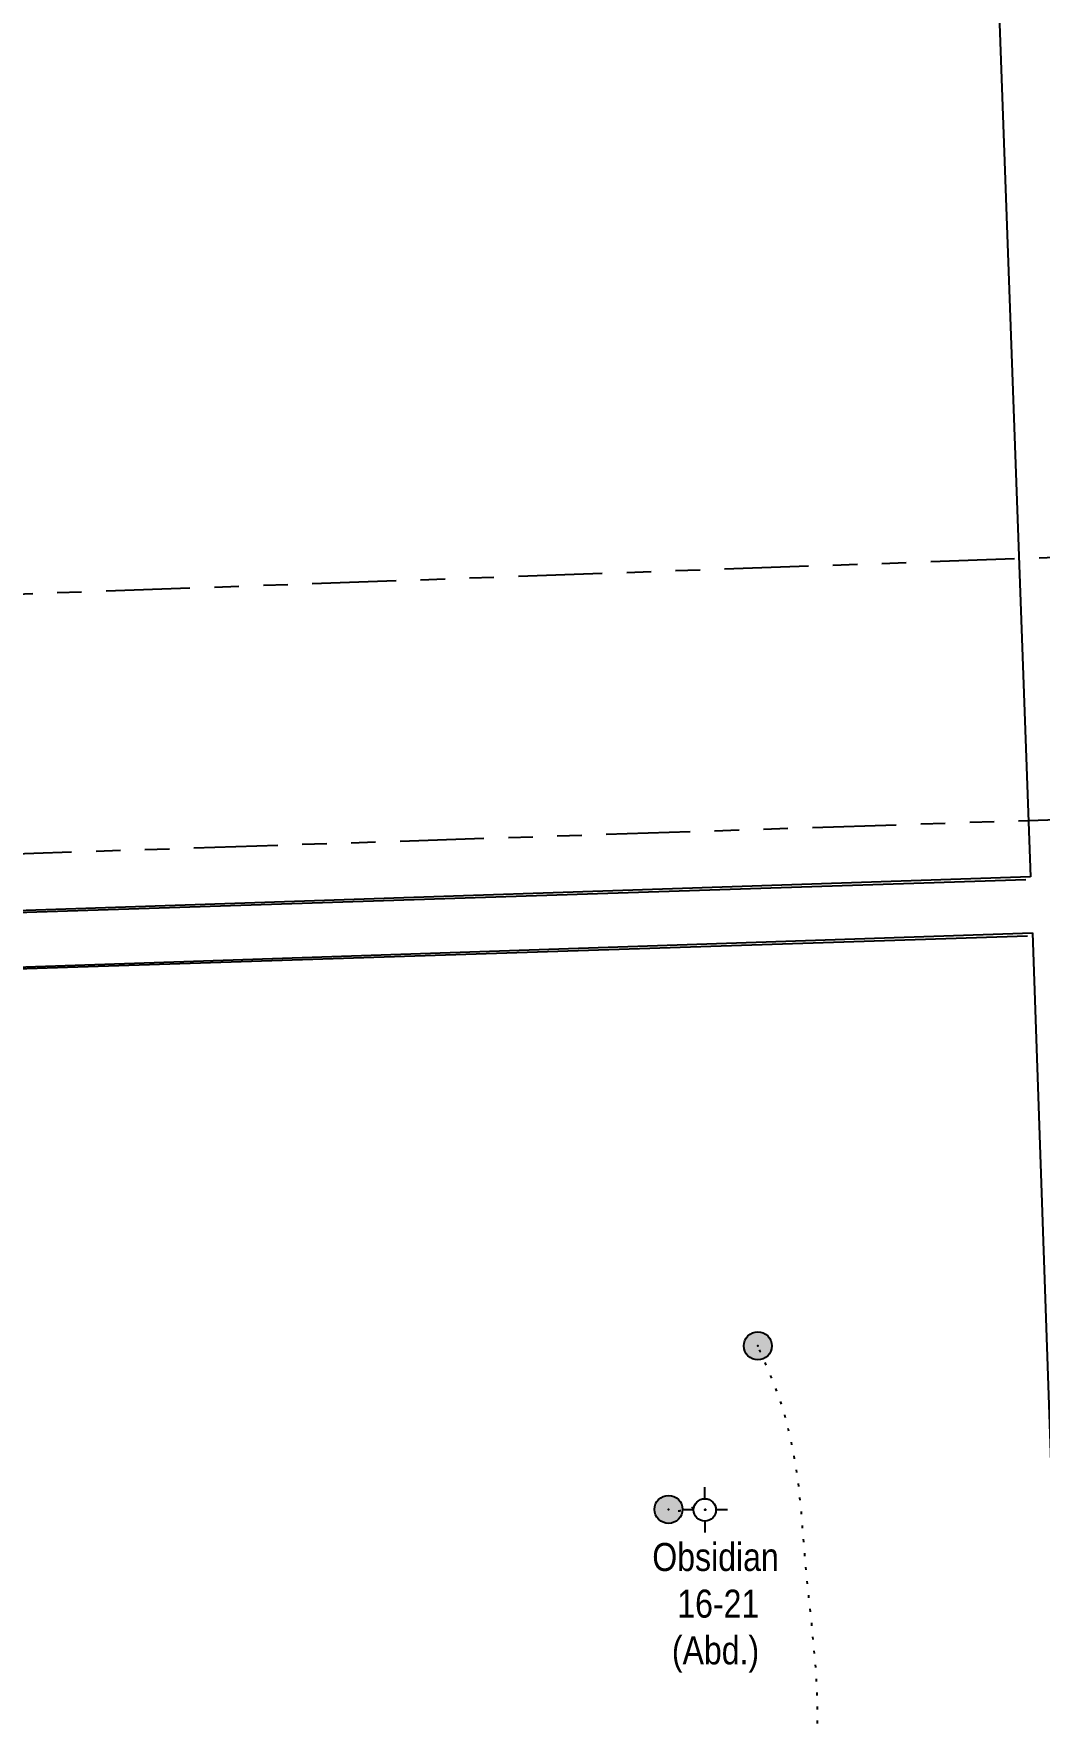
# Model space of a CAD drawing. Extents: x 645834 to 657998, y 5833506 to 5835591.
# Drawn here: x 648948 to 649308, y 5834155 to 5834758 of the extents above; entities that cross this region are included whole.
import ezdxf

# ---------------------------------------------------------------- set-up
doc = ezdxf.new("R2010")
doc.units = 0
doc.header["$LTSCALE"] = 5
doc.header["$PDSIZE"] = 0.5
doc.linetypes.add('foc-DOT', pattern=[1, 0.2, -0.8])
doc.linetypes.add('foc-DRILLPATH', pattern=[14.75, 6, -1.75, 1.75, -1.75, 1.75, -1.75])
for name, color, linetype in [('ABADATA-DRILL-T', 8, 'Continuous'), ('AS-DRILL', 8, 'foc-DOT'), ('AS-DRILL-T', 8, 'Continuous'), ('L-SEC', 7, 'Continuous'), ('P-PDRILLPATH', 12, 'foc-DRILLPATH')]:
    doc.layers.add(name, color=color, linetype=linetype)
doc.layers.add('oil_and_gas_wells_dh', color=7, linetype='Continuous', true_color=0x047e0d)
doc.layers.add('oil_and_gas_wells_pt', color=7, linetype='Continuous', true_color=0x53dfc1)
doc.styles.add('175L', font='ARIALN.TTF', dxfattribs={"height": 20})

# ---------------------------------------------------------------- blocks, each defined once
blk = doc.blocks.new('BH-Existing')
at = {"layer": 'AS-DRILL-T'}
h = blk.add_hatch(color=256, dxfattribs=at)
h.dxf.hatch_style = 1
edge = h.paths.add_edge_path()
edge.add_arc((0, 0), 0.5, 0, 360)
blk.add_circle((0, 0), 0.5, dxfattribs=at)
blk = doc.blocks.new('GABD')
for p, q in [((0, 0.81), (0, 1.62)), ((-0.81, 0), (-1.62, 0)), ((1.62, 0), (0.81, 0)), ((0, -0.81), (0, -1.62))]:
    blk.add_line(p, q)
blk.add_circle((0, 0), 0.8)

msp = doc.modelspace()

# ---------------------------------------------------------------- linework, layer by layer
at = {"layer": 'AS-DRILL', "flags": 128}
for points in [[(649239.405, 5834072.288), (649239.324, 5834072.305), (649237.892, 5834073.012), (649236.2, 5834074.341), (649235.954, 5834074.543), (649235.682, 5834074.925), (649235.392, 5834075.577), (649235.124, 5834076.499), (649234.837, 5834077.691), (649234.535, 5834079.072), (649234.267, 5834080.645), (649233.981, 5834082.447), (649233.67, 5834084.438), (649233.406, 5834086.541), (649233.159, 5834088.705), (649232.863, 5834090.886), (649232.601, 5834093.209), (649232.509, 5834095.588), (649232.516, 5834097.959), (649232.484, 5834100.309), (649232.344, 5834102.586), (649232.079, 5834104.719), (649231.794, 5834106.851), (649231.623, 5834109.167), (649231.516, 5834111.685), (649231.381, 5834114.132), (649231.311, 5834116.421), (649231.33, 5834118.723), (649231.388, 5834121.075), (649231.448, 5834123.378), (649231.458, 5834125.66), (649231.408, 5834127.949), (649231.305, 5834130.347), (649231.149, 5834132.814), (649230.985, 5834135.22), (649230.784, 5834137.535), (649230.485, 5834139.797), (649230.066, 5834142.055), (649229.685, 5834144.354), (649229.314, 5834146.684), (649228.922, 5834149.013), (649228.679, 5834151.417), (649228.615, 5834153.836), (649228.622, 5834156.207), (649228.611, 5834158.518), (649228.571, 5834160.818), (649228.528, 5834163.208), (649228.455, 5834165.586), (649228.364, 5834167.915), (649228.242, 5834170.262), (649228.1, 5834172.599), (649227.941, 5834174.875), (649227.753, 5834177.07), (649227.547, 5834179.225), (649227.328, 5834181.48), (649227.124, 5834183.894), (649226.929, 5834186.35), (649226.714, 5834188.794), (649226.471, 5834191.198), (649226.219, 5834193.541), (649225.955, 5834195.944), (649225.68, 5834198.387), (649225.149, 5834203.323), (649224.679, 5834208.231), (649224.256, 5834212.9), (649223.879, 5834217.371), (649223.699, 5834219.636), (649223.496, 5834222.021), (649223.278, 5834224.566), (649223.076, 5834227.251), (649222.863, 5834229.976), (649222.599, 5834232.699), (649222.317, 5834235.391), (649222.076, 5834238.015), (649221.799, 5834240.548), (649221.441, 5834243.078), (649221.033, 5834245.637), (649220.157, 5834250.712), (649219.156, 5834255.634), (649218.08, 5834260.374), (649216.922, 5834264.88), (649215.601, 5834269.142), (649213.818, 5834274.109), (649213.427, 5834275.128), (649211.133, 5834280.77), (649208.226, 5834287.505), (649207.26, 5834289.646)], [(649188.292, 5834231.021), (649188.452, 5834231.026), (649188.613, 5834231.01), (649188.773, 5834231.005), (649188.702, 5834231.043), (649188.631, 5834231.081), (649188.618, 5834231.161), (649188.547, 5834231.199), (649188.396, 5834231.224), (649188.165, 5834231.277), (649187.861, 5834231.378), (649187.549, 5834231.458), (649187.406, 5834231.534), (649187.258, 5834231.489), (649187.178, 5834231.487), (649187.098, 5834231.474), (649187.027, 5834231.512), (649186.804, 5834231.595), (649186.573, 5834231.638), (649186.424, 5834231.584), (649186.343, 5834231.611), (649186.264, 5834231.599), (649186.05, 5834231.712), (649185.979, 5834231.74), (649185.837, 5834231.806), (649185.615, 5834231.889), (649185.454, 5834231.894), (649185.383, 5834231.932), (649185.303, 5834231.95), (649185.151, 5834231.995), (649185.082, 5834231.973), (649184.923, 5834231.938), (649184.774, 5834231.904), (649184.534, 5834231.886), (649184.216, 5834231.806), (649183.977, 5834231.799), (649183.658, 5834231.759), (649183.382, 5834231.601), (649183.155, 5834231.514), (649182.938, 5834231.407), (649182.9, 5834231.336), (649182.66, 5834231.329), (649182.353, 5834231.229), (649182.115, 5834231.172), (649182.046, 5834231.13), (649181.737, 5834231.08), (649181.339, 5834231.028), (649181.021, 5834230.968), (649180.713, 5834230.899), (649180.325, 5834230.807), (649179.859, 5834230.673), (649179.539, 5834230.663), (649179.312, 5834230.586), (649179.161, 5834230.601), (649179, 5834230.636), (649178.783, 5834230.53), (649178.714, 5834230.508), (649178.474, 5834230.48), (649178.154, 5834230.49), (649178.074, 5834230.478), (649178.005, 5834230.436), (649177.926, 5834230.433), (649177.857, 5834230.391), (649177.806, 5834230.41), (649177.675, 5834230.446), (649177.554, 5834230.492), (649177.422, 5834230.528), (649177.301, 5834230.574), (649177.169, 5834230.62), (649177.048, 5834230.657), (649176.917, 5834230.693), (649176.796, 5834230.739), (649176.664, 5834230.785), (649176.543, 5834230.821), (649176.412, 5834230.867), (649176.29, 5834230.904), (649176.169, 5834230.95), (649176.038, 5834230.986), (649175.916, 5834231.032), (649175.785, 5834231.078), (649175.664, 5834231.115), (649175.532, 5834231.16), (649175.411, 5834231.197), (649175.34, 5834231.225)]]:
    msp.add_lwpolyline(points, dxfattribs=at)
at = {"layer": 'L-SEC'}
for p, q in [((649290.211, 5834858.951), (649304.702, 5834457.244)), ((648500.063, 5834430.139), (649303.061, 5834456.21)), ((649304.702, 5834457.244), (648902.927, 5834443.747)), ((648500.716, 5834410.039), (649303.714, 5834436.11)), ((648903.631, 5834423.648), (649305.425, 5834437.145)), ((649305.425, 5834437.145), (649336.841, 5833532.458))]:
    msp.add_line(p, q, dxfattribs=at)
at = {"layer": 'oil_and_gas_wells_dh'}
for p in [(649207.29, 5834289.598), (649175.353, 5834231.181)]:
    msp.add_point(p, dxfattribs=at)
at = {"layer": 'oil_and_gas_wells_pt'}
msp.add_point((649188.292, 5834231.021), dxfattribs=at)
at = {"layer": 'P-PDRILLPATH', "flags": 128}
for points in [[(648164.367, 5834514.238), (648654, 5834548), (652378, 5834680)], [(648124.396, 5834512.671), (648604.28, 5834454.33), (652392, 5834579)]]:
    msp.add_lwpolyline(points, dxfattribs=at)

# ---------------------------------------------------------------- block references
at = {"layer": 'AS-DRILL-T', "xscale": 10, "yscale": 10, "zscale": 10}
for p in [(649207.26, 5834289.646), (649175.34, 5834231.225)]:
    msp.add_blockref('BH-Existing', p, dxfattribs=at)

# ---------------------------------------------------------------- next in the draw order: texts
at = {"layer": 'AS-DRILL-T', "insert": (649169.193, 5834219.226), "char_height": 10, "attachment_point": 1, "style": '175L', "bg_fill": 2}
msp.add_mtext_dynamic_manual_height_columns('\\pi0.33338;Obsidian\\P\\pi9.2761;16-21\\P\\pi7.3457;(Abd.)', width=44.50033, gutter_width=100, heights=[0], dxfattribs=at)

# ---------------------------------------------------------------- next in the draw order: block references
at = {"layer": 'ABADATA-DRILL-T', "xscale": 5.000000000000009, "yscale": 5.000000000000009, "zscale": 5.000000000000009}
msp.add_blockref('GABD', (649188.292, 5834231.021), dxfattribs=at)

doc.saveas('drawing.dxf')
